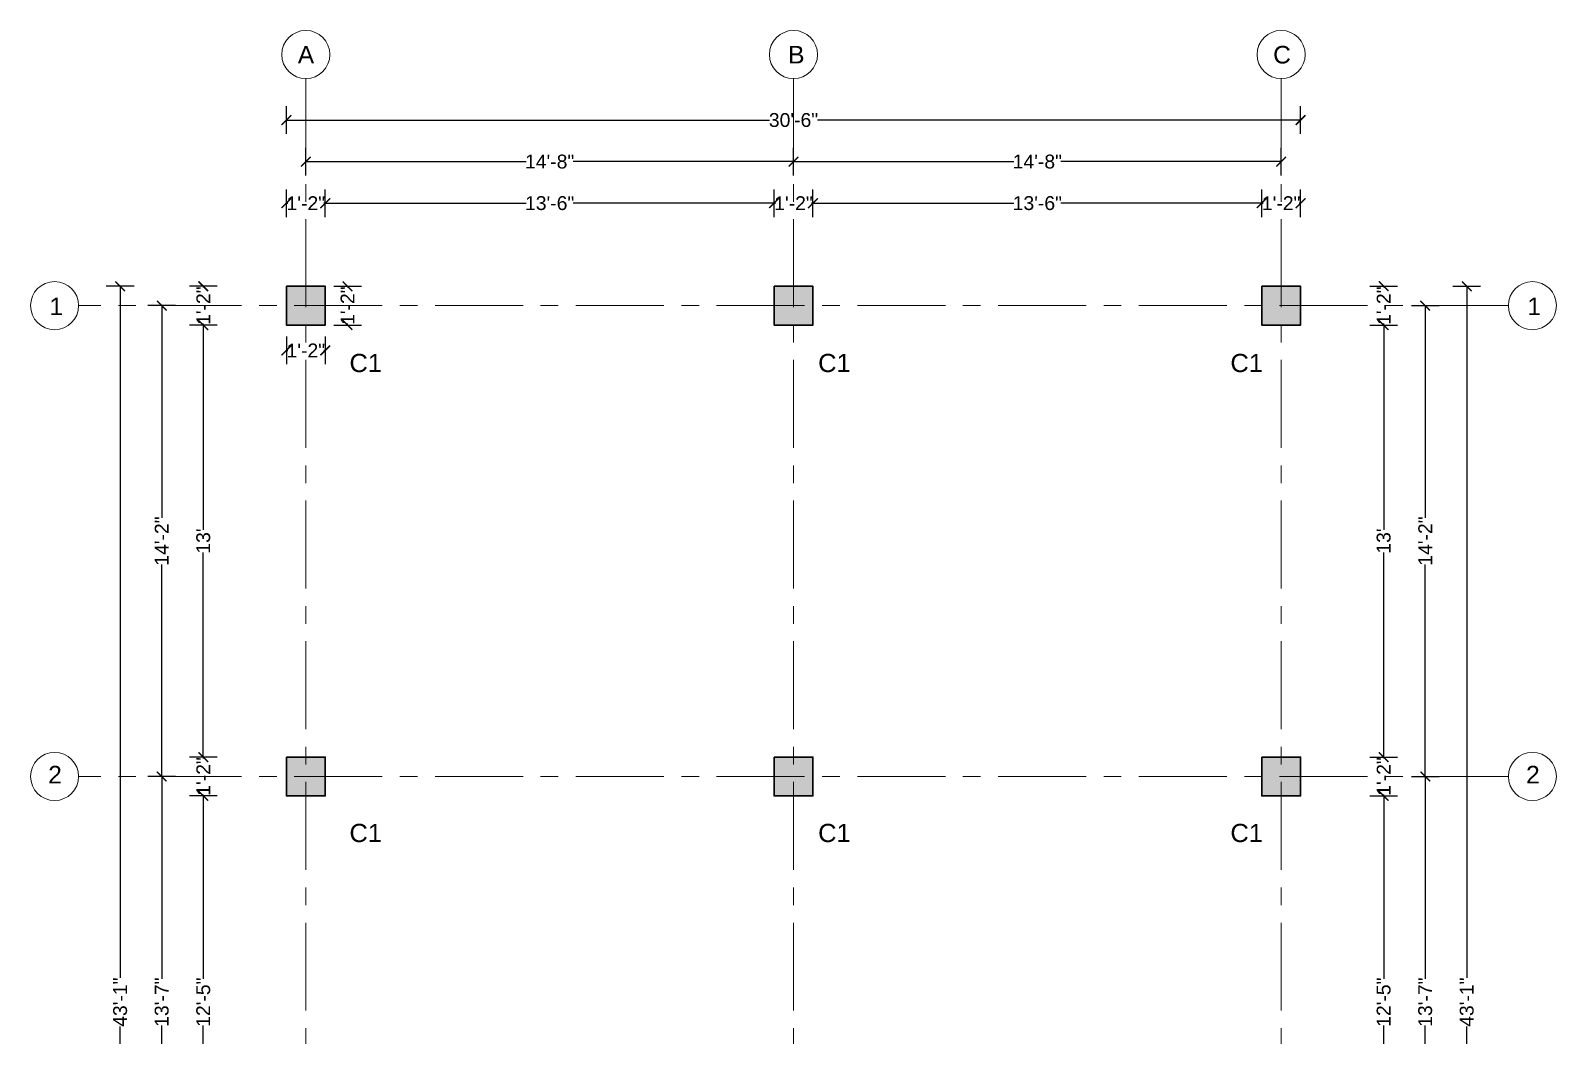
# Model space of a CAD drawing. Header units: inches. Extents: x 2970 to 17976, y 9207 to 14243.
# Drawn here: x 3723 to 4274, y 13880 to 14243 of the extents above; entities that cross this region are included whole.
import ezdxf

# ---------------------------------------------------------------- set-up
doc = ezdxf.new("R2010")
doc.units = ezdxf.units.IN
doc.header["$PDMODE"] = 34
doc.linetypes.add('CENTER', pattern=[50.8, 31.75, -6.35, 6.35, -6.35])
for name, color, linetype, lineweight in [('center line', 222, 'CENTER', 5), ('DIMENSION', 134, 'Continuous', 15), ('pillar', 40, 'Continuous', 30), ('stairs', 4, 'Continuous', 13), ('TEXT', 30, 'Continuous', 13)]:
    doc.layers.add(name, color=color, linetype=linetype, lineweight=lineweight)
doc.styles.get("Standard").update_dxf_attribs({"font": 'arial.ttf'})
doc.dimstyles.get("Standard").update_dxf_attribs({"dimtxt": 5, "dimasz": 3.5, "dimexe": 5, "dimexo": 3, "dimgap": 0.09, "dimtad": 0, "dimdec": 0, "dimzin": 0, "dimdsep": 46, "dimlunit": 4, "dimtxsty": 'Standard', "dimblk": 'ARCHTICK', "dimcen": 0.09, "dimadec": 0, "dimazin": 0, "dimtfac": 1, "dimtdec": 0, "dimtofl": 0, "dimtmove": 0, "dimatfit": 3, "dimfxl": 5, "dimfxlon": 1, "dimtolj": 1, "dimtzin": 0, "dimarcsym": 0})

# ---------------------------------------------------------------- blocks, each defined once
blk = doc.blocks.new('pillar')
h = blk.add_hatch(color=256)
h.dxf.hatch_style = 1
h.paths.add_polyline_path([(2623.04, 2262.43), (2637.04, 2262.43), (2637.04, 2276.43), (2623.04, 2276.43)])
blk.add_lwpolyline([(2623.04, 2276.43), (2637.04, 2276.43), (2637.04, 2262.43), (2623.04, 2262.43)], close=True)
blk = doc.blocks.new('_ArchTick')
at = {"color": 0, "linetype": 'ByBlock', "const_width": 0.15}
blk.add_lwpolyline([(-0.5, -0.5), (0.5, 0.5)], dxfattribs=at)
blk = doc.blocks.new('*D334')
at = {"layer": 'Defpoints', "color": 0, "transparency": 16777216}
for p in [(3829.63, 14180.71), (3815.63, 14150.71), (3829.63, 14150.71)]:
    blk.add_point(p, dxfattribs=at)
at = {"layer": 'DIMENSION', "color": 0, "lineweight": -2, "transparency": 16777216}
for p, q in [((3815.63, 14175.71), (3815.63, 14185.71)), ((3829.63, 14175.71), (3829.63, 14185.71)), ((3815.63, 14180.71), (3816.13, 14180.71)), ((3829.63, 14180.71), (3829.13, 14180.71))]:
    blk.add_line(p, q, dxfattribs=at)
at = {"layer": 'DIMENSION', "color": 0, "lineweight": -2, "transparency": 16777216, "xscale": 3.5, "yscale": 3.5, "zscale": 3.5, "rotation": 180}
blk.add_blockref('_ArchTick', (3815.63, 14180.71), dxfattribs=at)
at = {"layer": 'DIMENSION', "color": 0, "lineweight": -2, "transparency": 16777216, "xscale": 3.5, "yscale": 3.5, "zscale": 3.5}
blk.add_blockref('_ArchTick', (3829.63, 14180.71), dxfattribs=at)
at = {"layer": 'DIMENSION', "color": 0, "transparency": 16777216, "insert": (3822.63, 14180.71), "char_height": 5, "attachment_point": 5}
blk.add_mtext('\\A1;1\'-2"', dxfattribs=at)
blk = doc.blocks.new('*D335')
at = {"layer": 'Defpoints', "color": 0, "transparency": 16777216}
for p in [(3991.63, 14180.71), (3829.63, 14150.71), (3991.63, 14150.71)]:
    blk.add_point(p, dxfattribs=at)
at = {"layer": 'DIMENSION', "color": 0, "lineweight": -2, "transparency": 16777216}
for p, q in [((3829.63, 14175.71), (3829.63, 14185.71)), ((3991.63, 14175.71), (3991.63, 14185.71)), ((3829.63, 14180.71), (3902.19, 14180.71)), ((3991.63, 14180.71), (3919.08, 14180.71))]:
    blk.add_line(p, q, dxfattribs=at)
at = {"layer": 'DIMENSION', "color": 0, "lineweight": -2, "transparency": 16777216, "xscale": 3.5, "yscale": 3.5, "zscale": 3.5, "rotation": 180}
blk.add_blockref('_ArchTick', (3829.63, 14180.71), dxfattribs=at)
at = {"layer": 'DIMENSION', "color": 0, "lineweight": -2, "transparency": 16777216, "xscale": 3.5, "yscale": 3.5, "zscale": 3.5}
blk.add_blockref('_ArchTick', (3991.63, 14180.71), dxfattribs=at)
at = {"layer": 'DIMENSION', "color": 0, "transparency": 16777216, "insert": (3910.63, 14180.71), "char_height": 5, "attachment_point": 5}
blk.add_mtext('\\A1;13\'-6"', dxfattribs=at)
blk = doc.blocks.new('*D336')
at = {"layer": 'Defpoints', "color": 0, "transparency": 16777216}
for p in [(4005.63, 14180.71), (3991.63, 14150.71), (4005.63, 14150.71)]:
    blk.add_point(p, dxfattribs=at)
at = {"layer": 'DIMENSION', "color": 0, "lineweight": -2, "transparency": 16777216}
for p, q in [((3991.63, 14175.71), (3991.63, 14185.71)), ((4005.63, 14175.71), (4005.63, 14185.71)), ((3991.63, 14180.71), (3992.13, 14180.71)), ((4005.63, 14180.71), (4005.13, 14180.71))]:
    blk.add_line(p, q, dxfattribs=at)
at = {"layer": 'DIMENSION', "color": 0, "lineweight": -2, "transparency": 16777216, "xscale": 3.5, "yscale": 3.5, "zscale": 3.5, "rotation": 180}
blk.add_blockref('_ArchTick', (3991.63, 14180.71), dxfattribs=at)
at = {"layer": 'DIMENSION', "color": 0, "lineweight": -2, "transparency": 16777216, "xscale": 3.5, "yscale": 3.5, "zscale": 3.5}
blk.add_blockref('_ArchTick', (4005.63, 14180.71), dxfattribs=at)
at = {"layer": 'DIMENSION', "color": 0, "transparency": 16777216, "insert": (3998.63, 14180.71), "char_height": 5, "attachment_point": 5}
blk.add_mtext('\\A1;1\'-2"', dxfattribs=at)
blk = doc.blocks.new('*D337')
at = {"layer": 'Defpoints', "color": 0, "transparency": 16777216}
for p in [(4167.63, 14180.71), (4005.63, 14150.71), (4167.63, 14150.71)]:
    blk.add_point(p, dxfattribs=at)
at = {"layer": 'DIMENSION', "color": 0, "lineweight": -2, "transparency": 16777216}
for p, q in [((4005.63, 14175.71), (4005.63, 14185.71)), ((4167.63, 14175.71), (4167.63, 14185.71)), ((4005.63, 14180.71), (4078.19, 14180.71)), ((4167.63, 14180.71), (4095.08, 14180.71))]:
    blk.add_line(p, q, dxfattribs=at)
at = {"layer": 'DIMENSION', "color": 0, "lineweight": -2, "transparency": 16777216, "xscale": 3.5, "yscale": 3.5, "zscale": 3.5, "rotation": 180}
blk.add_blockref('_ArchTick', (4005.63, 14180.71), dxfattribs=at)
at = {"layer": 'DIMENSION', "color": 0, "lineweight": -2, "transparency": 16777216, "xscale": 3.5, "yscale": 3.5, "zscale": 3.5}
blk.add_blockref('_ArchTick', (4167.63, 14180.71), dxfattribs=at)
at = {"layer": 'DIMENSION', "color": 0, "transparency": 16777216, "insert": (4086.63, 14180.71), "char_height": 5, "attachment_point": 5}
blk.add_mtext('\\A1;13\'-6"', dxfattribs=at)
blk = doc.blocks.new('*D338')
at = {"layer": 'Defpoints', "color": 0, "transparency": 16777216}
for p in [(4181.63, 14180.71), (4167.63, 14150.71), (4181.63, 14150.71)]:
    blk.add_point(p, dxfattribs=at)
at = {"layer": 'DIMENSION', "color": 0, "lineweight": -2, "transparency": 16777216}
for p, q in [((4167.63, 14175.71), (4167.63, 14185.71)), ((4181.63, 14175.71), (4181.63, 14185.71)), ((4167.63, 14180.71), (4168.13, 14180.71)), ((4181.63, 14180.71), (4181.13, 14180.71))]:
    blk.add_line(p, q, dxfattribs=at)
at = {"layer": 'DIMENSION', "color": 0, "lineweight": -2, "transparency": 16777216, "xscale": 3.5, "yscale": 3.5, "zscale": 3.5, "rotation": 180}
blk.add_blockref('_ArchTick', (4167.63, 14180.71), dxfattribs=at)
at = {"layer": 'DIMENSION', "color": 0, "lineweight": -2, "transparency": 16777216, "xscale": 3.5, "yscale": 3.5, "zscale": 3.5}
blk.add_blockref('_ArchTick', (4181.63, 14180.71), dxfattribs=at)
at = {"layer": 'DIMENSION', "color": 0, "transparency": 16777216, "insert": (4174.63, 14180.71), "char_height": 5, "attachment_point": 5}
blk.add_mtext('\\A1;1\'-2"', dxfattribs=at)
blk = doc.blocks.new('*D339')
at = {"layer": 'Defpoints', "color": 0, "transparency": 16777216}
for p in [(3998.63, 14195.71), (3822.63, 14150.71), (3998.63, 14150.71)]:
    blk.add_point(p, dxfattribs=at)
at = {"layer": 'DIMENSION', "color": 0, "lineweight": -2, "transparency": 16777216}
for p, q in [((3822.63, 14190.71), (3822.63, 14200.71)), ((3998.63, 14190.71), (3998.63, 14200.71)), ((3822.63, 14195.71), (3902.19, 14195.71)), ((3998.63, 14195.71), (3919.08, 14195.71))]:
    blk.add_line(p, q, dxfattribs=at)
at = {"layer": 'DIMENSION', "color": 0, "lineweight": -2, "transparency": 16777216, "xscale": 3.5, "yscale": 3.5, "zscale": 3.5, "rotation": 180}
blk.add_blockref('_ArchTick', (3822.63, 14195.71), dxfattribs=at)
at = {"layer": 'DIMENSION', "color": 0, "lineweight": -2, "transparency": 16777216, "xscale": 3.5, "yscale": 3.5, "zscale": 3.5}
blk.add_blockref('_ArchTick', (3998.63, 14195.71), dxfattribs=at)
at = {"layer": 'DIMENSION', "color": 0, "transparency": 16777216, "insert": (3910.63, 14195.71), "char_height": 5, "attachment_point": 5}
blk.add_mtext('\\A1;14\'-8"', dxfattribs=at)
blk = doc.blocks.new('*D340')
at = {"layer": 'Defpoints', "color": 0, "transparency": 16777216}
for p in [(4174.63, 14195.71), (3998.63, 14150.71), (4174.63, 14150.71)]:
    blk.add_point(p, dxfattribs=at)
at = {"layer": 'DIMENSION', "color": 0, "lineweight": -2, "transparency": 16777216}
for p, q in [((3998.63, 14190.71), (3998.63, 14200.71)), ((4174.63, 14190.71), (4174.63, 14200.71)), ((3998.63, 14195.71), (4078.19, 14195.71)), ((4174.63, 14195.71), (4095.08, 14195.71))]:
    blk.add_line(p, q, dxfattribs=at)
at = {"layer": 'DIMENSION', "color": 0, "lineweight": -2, "transparency": 16777216, "xscale": 3.5, "yscale": 3.5, "zscale": 3.5, "rotation": 180}
blk.add_blockref('_ArchTick', (3998.63, 14195.71), dxfattribs=at)
at = {"layer": 'DIMENSION', "color": 0, "lineweight": -2, "transparency": 16777216, "xscale": 3.5, "yscale": 3.5, "zscale": 3.5}
blk.add_blockref('_ArchTick', (4174.63, 14195.71), dxfattribs=at)
at = {"layer": 'DIMENSION', "color": 0, "transparency": 16777216, "insert": (4086.63, 14195.71), "char_height": 5, "attachment_point": 5}
blk.add_mtext('\\A1;14\'-8"', dxfattribs=at)
blk = doc.blocks.new('*D341')
at = {"layer": 'Defpoints', "color": 0, "transparency": 16777216}
for p in [(4181.63, 14210.71), (3815.63, 14150.71), (4181.63, 14150.71)]:
    blk.add_point(p, dxfattribs=at)
at = {"layer": 'DIMENSION', "color": 0, "lineweight": -2, "transparency": 16777216}
for p, q in [((3815.63, 14205.71), (3815.63, 14215.71)), ((4181.63, 14205.71), (4181.63, 14215.71)), ((3815.63, 14210.71), (3989.96, 14210.71)), ((4181.63, 14210.71), (4007.31, 14210.71))]:
    blk.add_line(p, q, dxfattribs=at)
at = {"layer": 'DIMENSION', "color": 0, "lineweight": -2, "transparency": 16777216, "xscale": 3.5, "yscale": 3.5, "zscale": 3.5, "rotation": 180}
blk.add_blockref('_ArchTick', (3815.63, 14210.71), dxfattribs=at)
at = {"layer": 'DIMENSION', "color": 0, "lineweight": -2, "transparency": 16777216, "xscale": 3.5, "yscale": 3.5, "zscale": 3.5}
blk.add_blockref('_ArchTick', (4181.63, 14210.71), dxfattribs=at)
at = {"layer": 'DIMENSION', "color": 0, "transparency": 16777216, "insert": (3998.63, 14210.71), "char_height": 5, "attachment_point": 5}
blk.add_mtext('\\A1;30\'-6"', dxfattribs=at)
blk = doc.blocks.new('*D350')
at = {"layer": 'Defpoints', "color": 0, "transparency": 16777216}
for p in [(3815.63, 14150.71), (3785.63, 14136.71), (3815.63, 14136.71)]:
    blk.add_point(p, dxfattribs=at)
at = {"layer": 'DIMENSION', "color": 0, "lineweight": -2, "transparency": 16777216}
for p, q in [((3790.63, 14150.71), (3780.63, 14150.71)), ((3785.63, 14150.71), (3785.63, 14150.21)), ((3785.63, 14136.71), (3785.63, 14137.21)), ((3790.63, 14136.71), (3780.63, 14136.71))]:
    blk.add_line(p, q, dxfattribs=at)
at = {"layer": 'DIMENSION', "color": 0, "lineweight": -2, "transparency": 16777216, "xscale": 3.5, "yscale": 3.5, "zscale": 3.5}
for p, rotation in [((3785.63, 14150.71), 90), ((3785.63, 14136.71), 270)]:
    blk.add_blockref('_ArchTick', p, dxfattribs=dict(at, rotation=rotation))
at = {"layer": 'DIMENSION', "color": 0, "transparency": 16777216, "insert": (3785.63, 14143.71), "char_height": 5, "attachment_point": 5, "rotation": 90}
blk.add_mtext('\\A1;1\'-2"', dxfattribs=at)
blk = doc.blocks.new('*D351')
at = {"layer": 'Defpoints', "color": 0, "transparency": 16777216}
for p in [(3815.63, 14136.71), (3785.63, 13980.71), (3815.63, 13980.71)]:
    blk.add_point(p, dxfattribs=at)
at = {"layer": 'DIMENSION', "color": 0, "lineweight": -2, "transparency": 16777216}
for p, q in [((3790.63, 14136.71), (3780.63, 14136.71)), ((3785.63, 14136.71), (3785.63, 14062.8)), ((3785.63, 13980.71), (3785.63, 14054.61)), ((3790.63, 13980.71), (3780.63, 13980.71))]:
    blk.add_line(p, q, dxfattribs=at)
at = {"layer": 'DIMENSION', "color": 0, "lineweight": -2, "transparency": 16777216, "xscale": 3.5, "yscale": 3.5, "zscale": 3.5}
for p, rotation in [((3785.63, 14136.71), 90), ((3785.63, 13980.71), 270)]:
    blk.add_blockref('_ArchTick', p, dxfattribs=dict(at, rotation=rotation))
at = {"layer": 'DIMENSION', "color": 0, "transparency": 16777216, "insert": (3785.63, 14058.71), "char_height": 5, "attachment_point": 5, "rotation": 90}
blk.add_mtext("\\A1;13'", dxfattribs=at)
blk = doc.blocks.new('*D352')
at = {"layer": 'Defpoints', "color": 0, "transparency": 16777216}
for p in [(3815.63, 13980.71), (3785.63, 13966.71), (3815.63, 13966.71)]:
    blk.add_point(p, dxfattribs=at)
at = {"layer": 'stairs', "color": 0, "lineweight": -2, "transparency": 16777216}
for p, q in [((3790.63, 13980.71), (3780.63, 13980.71)), ((3785.63, 13980.71), (3785.63, 13980.21)), ((3790.63, 13966.71), (3780.63, 13966.71)), ((3785.63, 13966.71), (3785.63, 13967.21))]:
    blk.add_line(p, q, dxfattribs=at)
at = {"layer": 'stairs', "color": 0, "lineweight": -2, "transparency": 16777216, "xscale": 3.5, "yscale": 3.5, "zscale": 3.5}
for p, rotation in [((3785.63, 13980.71), 90), ((3785.63, 13966.71), 270)]:
    blk.add_blockref('_ArchTick', p, dxfattribs=dict(at, rotation=rotation))
at = {"layer": 'stairs', "color": 0, "transparency": 16777216, "insert": (3785.63, 13973.71), "char_height": 5, "attachment_point": 5, "rotation": 90}
blk.add_mtext('\\A1;1\'-2"', dxfattribs=at)
blk = doc.blocks.new('*D353')
at = {"layer": 'Defpoints', "color": 0, "transparency": 16777216}
for p in [(3815.63, 13966.71), (3785.63, 13817.71), (3815.63, 13817.71)]:
    blk.add_point(p, dxfattribs=at)
at = {"layer": 'DIMENSION', "color": 0, "lineweight": -2, "transparency": 16777216}
for p, q in [((3790.63, 13966.71), (3780.63, 13966.71)), ((3785.63, 13966.71), (3785.63, 13900.65)), ((3785.63, 13817.71), (3785.63, 13883.76)), ((3790.63, 13817.71), (3780.63, 13817.71))]:
    blk.add_line(p, q, dxfattribs=at)
at = {"layer": 'DIMENSION', "color": 0, "lineweight": -2, "transparency": 16777216, "xscale": 3.5, "yscale": 3.5, "zscale": 3.5}
for p, rotation in [((3785.63, 13966.71), 90), ((3785.63, 13817.71), 270)]:
    blk.add_blockref('_ArchTick', p, dxfattribs=dict(at, rotation=rotation))
at = {"layer": 'DIMENSION', "color": 0, "transparency": 16777216, "insert": (3785.63, 13892.21), "char_height": 5, "attachment_point": 5, "rotation": 90}
blk.add_mtext('\\A1;12\'-5"', dxfattribs=at)
blk = doc.blocks.new('*D357')
at = {"layer": 'Defpoints', "color": 0, "transparency": 16777216}
for p in [(3815.63, 14143.71), (3770.63, 13973.71), (3815.63, 13973.71)]:
    blk.add_point(p, dxfattribs=at)
at = {"layer": 'DIMENSION', "color": 0, "lineweight": -2, "transparency": 16777216}
for p, q in [((3775.63, 14143.71), (3765.63, 14143.71)), ((3770.63, 14143.71), (3770.63, 14067.15)), ((3770.63, 13973.71), (3770.63, 14050.26)), ((3775.63, 13973.71), (3765.63, 13973.71))]:
    blk.add_line(p, q, dxfattribs=at)
at = {"layer": 'DIMENSION', "color": 0, "lineweight": -2, "transparency": 16777216, "xscale": 3.5, "yscale": 3.5, "zscale": 3.5}
for p, rotation in [((3770.63, 14143.71), 90), ((3770.63, 13973.71), 270)]:
    blk.add_blockref('_ArchTick', p, dxfattribs=dict(at, rotation=rotation))
at = {"layer": 'DIMENSION', "color": 0, "transparency": 16777216, "insert": (3770.63, 14058.71), "char_height": 5, "attachment_point": 5, "rotation": 90}
blk.add_mtext('\\A1;14\'-2"', dxfattribs=at)
blk = doc.blocks.new('*D358')
at = {"layer": 'Defpoints', "color": 0, "transparency": 16777216}
for p in [(3815.63, 13973.71), (3770.63, 13810.71), (3815.63, 13810.71)]:
    blk.add_point(p, dxfattribs=at)
at = {"layer": 'DIMENSION', "color": 0, "lineweight": -2, "transparency": 16777216}
for p, q in [((3775.63, 13973.71), (3765.63, 13973.71)), ((3770.63, 13973.71), (3770.63, 13900.65)), ((3770.63, 13810.71), (3770.63, 13883.76)), ((3775.63, 13810.71), (3765.63, 13810.71))]:
    blk.add_line(p, q, dxfattribs=at)
at = {"layer": 'DIMENSION', "color": 0, "lineweight": -2, "transparency": 16777216, "xscale": 3.5, "yscale": 3.5, "zscale": 3.5}
for p, rotation in [((3770.63, 13973.71), 90), ((3770.63, 13810.71), 270)]:
    blk.add_blockref('_ArchTick', p, dxfattribs=dict(at, rotation=rotation))
at = {"layer": 'DIMENSION', "color": 0, "transparency": 16777216, "insert": (3770.63, 13892.21), "char_height": 5, "attachment_point": 5, "rotation": 90}
blk.add_mtext('\\A1;13\'-7"', dxfattribs=at)
blk = doc.blocks.new('*D360')
at = {"layer": 'Defpoints', "color": 0, "transparency": 16777216}
for p in [(3755.63, 14150.71), (3815.63, 14150.71), (3815.63, 13633.71)]:
    blk.add_point(p, dxfattribs=at)
at = {"layer": 'DIMENSION', "color": 0, "lineweight": -2, "transparency": 16777216}
for p, q in [((3760.63, 14150.71), (3750.63, 14150.71)), ((3755.63, 14150.71), (3755.63, 13900.99)), ((3755.63, 13633.71), (3755.63, 13883.43)), ((3760.63, 13633.71), (3750.63, 13633.71))]:
    blk.add_line(p, q, dxfattribs=at)
at = {"layer": 'DIMENSION', "color": 0, "lineweight": -2, "transparency": 16777216, "xscale": 3.5, "yscale": 3.5, "zscale": 3.5}
for p, rotation in [((3755.63, 14150.71), 90), ((3755.63, 13633.71), 270)]:
    blk.add_blockref('_ArchTick', p, dxfattribs=dict(at, rotation=rotation))
at = {"layer": 'DIMENSION', "color": 0, "transparency": 16777216, "insert": (3755.63, 13892.21), "char_height": 5, "attachment_point": 5, "rotation": 90}
blk.add_mtext('\\A1;43\'-1"', dxfattribs=at)
blk = doc.blocks.new('*D361')
at = {"layer": 'Defpoints', "color": 0, "transparency": 16777216}
for p in [(4181.63, 14150.71), (4181.63, 14136.71), (4211.63, 14136.71)]:
    blk.add_point(p, dxfattribs=at)
at = {"layer": 'DIMENSION', "color": 0, "lineweight": -2, "transparency": 16777216}
for p, q in [((4206.63, 14150.71), (4216.63, 14150.71)), ((4211.63, 14150.71), (4211.63, 14150.21)), ((4211.63, 14136.71), (4211.63, 14137.21)), ((4206.63, 14136.71), (4216.63, 14136.71))]:
    blk.add_line(p, q, dxfattribs=at)
at = {"layer": 'DIMENSION', "color": 0, "lineweight": -2, "transparency": 16777216, "xscale": 3.5, "yscale": 3.5, "zscale": 3.5}
for p, rotation in [((4211.63, 14150.71), 90), ((4211.63, 14136.71), 270)]:
    blk.add_blockref('_ArchTick', p, dxfattribs=dict(at, rotation=rotation))
at = {"layer": 'DIMENSION', "color": 0, "transparency": 16777216, "insert": (4211.63, 14143.71), "char_height": 5, "attachment_point": 5, "rotation": 90}
blk.add_mtext('\\A1;1\'-2"', dxfattribs=at)
blk = doc.blocks.new('*D362')
at = {"layer": 'Defpoints', "color": 0, "transparency": 16777216}
for p in [(4181.63, 14136.71), (4181.63, 13980.71), (4211.63, 13980.71)]:
    blk.add_point(p, dxfattribs=at)
at = {"layer": 'DIMENSION', "color": 0, "lineweight": -2, "transparency": 16777216}
for p, q in [((4206.63, 14136.71), (4216.63, 14136.71)), ((4211.63, 14136.71), (4211.63, 14062.8)), ((4211.63, 13980.71), (4211.63, 14054.61)), ((4206.63, 13980.71), (4216.63, 13980.71))]:
    blk.add_line(p, q, dxfattribs=at)
at = {"layer": 'DIMENSION', "color": 0, "lineweight": -2, "transparency": 16777216, "xscale": 3.5, "yscale": 3.5, "zscale": 3.5}
for p, rotation in [((4211.63, 14136.71), 90), ((4211.63, 13980.71), 270)]:
    blk.add_blockref('_ArchTick', p, dxfattribs=dict(at, rotation=rotation))
at = {"layer": 'DIMENSION', "color": 0, "transparency": 16777216, "insert": (4211.63, 14058.71), "char_height": 5, "attachment_point": 5, "rotation": 90}
blk.add_mtext("\\A1;13'", dxfattribs=at)
blk = doc.blocks.new('*D363')
at = {"layer": 'Defpoints', "color": 0, "transparency": 16777216}
for p in [(4181.63, 13980.71), (4181.63, 13966.71), (4211.63, 13966.71)]:
    blk.add_point(p, dxfattribs=at)
at = {"layer": 'DIMENSION', "color": 0, "lineweight": -2, "transparency": 16777216}
for p, q in [((4206.63, 13980.71), (4216.63, 13980.71)), ((4211.63, 13980.71), (4211.63, 13980.21)), ((4206.63, 13966.71), (4216.63, 13966.71)), ((4211.63, 13966.71), (4211.63, 13967.21))]:
    blk.add_line(p, q, dxfattribs=at)
at = {"layer": 'DIMENSION', "color": 0, "lineweight": -2, "transparency": 16777216, "xscale": 3.5, "yscale": 3.5, "zscale": 3.5}
for p, rotation in [((4211.63, 13980.71), 90), ((4211.63, 13966.71), 270)]:
    blk.add_blockref('_ArchTick', p, dxfattribs=dict(at, rotation=rotation))
at = {"layer": 'DIMENSION', "color": 0, "transparency": 16777216, "insert": (4211.63, 13973.71), "char_height": 5, "attachment_point": 5, "rotation": 90}
blk.add_mtext('\\A1;1\'-2"', dxfattribs=at)
blk = doc.blocks.new('*D364')
at = {"layer": 'Defpoints', "color": 0, "transparency": 16777216}
for p in [(4181.63, 13966.71), (4181.63, 13817.71), (4211.63, 13817.71)]:
    blk.add_point(p, dxfattribs=at)
at = {"layer": 'DIMENSION', "color": 0, "lineweight": -2, "transparency": 16777216}
for p, q in [((4206.63, 13966.71), (4216.63, 13966.71)), ((4211.63, 13966.71), (4211.63, 13900.65)), ((4211.63, 13817.71), (4211.63, 13883.76)), ((4206.63, 13817.71), (4216.63, 13817.71))]:
    blk.add_line(p, q, dxfattribs=at)
at = {"layer": 'DIMENSION', "color": 0, "lineweight": -2, "transparency": 16777216, "xscale": 3.5, "yscale": 3.5, "zscale": 3.5}
for p, rotation in [((4211.63, 13966.71), 90), ((4211.63, 13817.71), 270)]:
    blk.add_blockref('_ArchTick', p, dxfattribs=dict(at, rotation=rotation))
at = {"layer": 'DIMENSION', "color": 0, "transparency": 16777216, "insert": (4211.63, 13892.21), "char_height": 5, "attachment_point": 5, "rotation": 90}
blk.add_mtext('\\A1;12\'-5"', dxfattribs=at)
blk = doc.blocks.new('*D368')
at = {"layer": 'Defpoints', "color": 0, "transparency": 16777216}
for p in [(4181.63, 14143.71), (4181.63, 13973.71), (4226.63, 13973.71)]:
    blk.add_point(p, dxfattribs=at)
at = {"layer": 'DIMENSION', "color": 0, "lineweight": -2, "transparency": 16777216}
for p, q in [((4221.63, 14143.71), (4231.63, 14143.71)), ((4226.63, 14143.71), (4226.63, 14067.15)), ((4226.63, 13973.71), (4226.63, 14050.26)), ((4221.63, 13973.71), (4231.63, 13973.71))]:
    blk.add_line(p, q, dxfattribs=at)
at = {"layer": 'DIMENSION', "color": 0, "lineweight": -2, "transparency": 16777216, "xscale": 3.5, "yscale": 3.5, "zscale": 3.5}
for p, rotation in [((4226.63, 14143.71), 90), ((4226.63, 13973.71), 270)]:
    blk.add_blockref('_ArchTick', p, dxfattribs=dict(at, rotation=rotation))
at = {"layer": 'DIMENSION', "color": 0, "transparency": 16777216, "insert": (4226.63, 14058.71), "char_height": 5, "attachment_point": 5, "rotation": 90}
blk.add_mtext('\\A1;14\'-2"', dxfattribs=at)
blk = doc.blocks.new('*D369')
at = {"layer": 'Defpoints', "color": 0, "transparency": 16777216}
for p in [(4181.63, 13973.71), (4181.63, 13810.71), (4226.63, 13810.71)]:
    blk.add_point(p, dxfattribs=at)
at = {"layer": 'DIMENSION', "color": 0, "lineweight": -2, "transparency": 16777216}
for p, q in [((4221.63, 13973.71), (4231.63, 13973.71)), ((4226.63, 13973.71), (4226.63, 13900.65)), ((4226.63, 13810.71), (4226.63, 13883.76)), ((4221.63, 13810.71), (4231.63, 13810.71))]:
    blk.add_line(p, q, dxfattribs=at)
at = {"layer": 'DIMENSION', "color": 0, "lineweight": -2, "transparency": 16777216, "xscale": 3.5, "yscale": 3.5, "zscale": 3.5}
for p, rotation in [((4226.63, 13973.71), 90), ((4226.63, 13810.71), 270)]:
    blk.add_blockref('_ArchTick', p, dxfattribs=dict(at, rotation=rotation))
at = {"layer": 'DIMENSION', "color": 0, "transparency": 16777216, "insert": (4226.63, 13892.21), "char_height": 5, "attachment_point": 5, "rotation": 90}
blk.add_mtext('\\A1;13\'-7"', dxfattribs=at)
blk = doc.blocks.new('*D371')
at = {"layer": 'Defpoints', "color": 0, "transparency": 16777216}
for p in [(4181.63, 14150.71), (4181.63, 13633.71), (4241.63, 13633.71)]:
    blk.add_point(p, dxfattribs=at)
at = {"layer": 'DIMENSION', "color": 0, "lineweight": -2, "transparency": 16777216}
for p, q in [((4236.63, 14150.71), (4246.63, 14150.71)), ((4241.63, 14150.71), (4241.63, 13900.99)), ((4241.63, 13633.71), (4241.63, 13883.43)), ((4236.63, 13633.71), (4246.63, 13633.71))]:
    blk.add_line(p, q, dxfattribs=at)
at = {"layer": 'DIMENSION', "color": 0, "lineweight": -2, "transparency": 16777216, "xscale": 3.5, "yscale": 3.5, "zscale": 3.5}
for p, rotation in [((4241.63, 14150.71), 90), ((4241.63, 13633.71), 270)]:
    blk.add_blockref('_ArchTick', p, dxfattribs=dict(at, rotation=rotation))
at = {"layer": 'DIMENSION', "color": 0, "transparency": 16777216, "insert": (4241.63, 13892.21), "char_height": 5, "attachment_point": 5, "rotation": 90}
blk.add_mtext('\\A1;43\'-1"', dxfattribs=at)
blk = doc.blocks.new('*D372')
at = {"layer": 'Defpoints', "color": 0, "transparency": 16777216}
for p in [(3815.63, 14136.71), (3829.63, 14136.71), (3829.63, 14127.54)]:
    blk.add_point(p, dxfattribs=at)
at = {"layer": 'DIMENSION', "color": 0, "lineweight": -2, "transparency": 16777216}
for p, q in [((3815.63, 14132.54), (3815.63, 14122.54)), ((3829.63, 14132.54), (3829.63, 14122.54)), ((3815.63, 14127.54), (3816.13, 14127.54)), ((3829.63, 14127.54), (3829.13, 14127.54))]:
    blk.add_line(p, q, dxfattribs=at)
at = {"layer": 'DIMENSION', "color": 0, "lineweight": -2, "transparency": 16777216, "xscale": 3.5, "yscale": 3.5, "zscale": 3.5, "rotation": 180}
blk.add_blockref('_ArchTick', (3815.63, 14127.54), dxfattribs=at)
at = {"layer": 'DIMENSION', "color": 0, "lineweight": -2, "transparency": 16777216, "xscale": 3.5, "yscale": 3.5, "zscale": 3.5}
blk.add_blockref('_ArchTick', (3829.63, 14127.54), dxfattribs=at)
at = {"layer": 'DIMENSION', "color": 0, "transparency": 16777216, "insert": (3822.63, 14127.54), "char_height": 5, "attachment_point": 5}
blk.add_mtext('\\A1;1\'-2"', dxfattribs=at)
blk = doc.blocks.new('*D373')
at = {"layer": 'Defpoints', "color": 0, "transparency": 16777216}
for p in [(3829.63, 14150.71), (3837.68, 14150.71), (3829.63, 14136.71)]:
    blk.add_point(p, dxfattribs=at)
at = {"layer": 'DIMENSION', "color": 0, "lineweight": -2, "transparency": 16777216}
for p, q in [((3832.68, 14150.71), (3842.68, 14150.71)), ((3837.68, 14150.71), (3837.68, 14150.21)), ((3837.68, 14136.71), (3837.68, 14137.21)), ((3832.68, 14136.71), (3842.68, 14136.71))]:
    blk.add_line(p, q, dxfattribs=at)
at = {"layer": 'DIMENSION', "color": 0, "lineweight": -2, "transparency": 16777216, "xscale": 3.5, "yscale": 3.5, "zscale": 3.5}
for p, rotation in [((3837.68, 14150.71), 90), ((3837.68, 14136.71), 270)]:
    blk.add_blockref('_ArchTick', p, dxfattribs=dict(at, rotation=rotation))
at = {"layer": 'DIMENSION', "color": 0, "transparency": 16777216, "insert": (3837.68, 14143.71), "char_height": 5, "attachment_point": 5, "rotation": 90}
blk.add_mtext('\\A1;1\'-2"', dxfattribs=at)

msp = doc.modelspace()

# ---------------------------------------------------------------- linework, layer by layer
at = {"layer": 'center line'}
for p, q in [((3822.63, 14225.71), (3822.63, 13558.71)), ((3998.63, 14225.71), (3998.63, 13558.71)), ((4174.63, 14225.71), (4174.63, 13558.71)), ((4256.63, 14143.71), (3740.63, 14143.71)), ((4256.63, 13973.71), (3740.63, 13973.71))]:
    msp.add_line(p, q, dxfattribs=at)
at = {"layer": 'TEXT'}
for centre in [(3822.63, 14234.39), (3998.63, 14234.39), (4174.63, 14234.39), (3731.95, 14143.71), (4265.31, 14143.71), (3731.95, 13973.71), (4265.31, 13973.71)]:
    msp.add_circle(centre, 8.68, dxfattribs=at)

# ---------------------------------------------------------------- block references
at = {"layer": 'pillar'}
for p in [(1192.59, 11874.27), (1368.59, 11874.27), (1544.59, 11874.27), (1192.59, 11704.27), (1368.59, 11704.27), (1544.59, 11704.27)]:
    msp.add_blockref('pillar', p, dxfattribs=at)

# ---------------------------------------------------------------- texts
at = {"layer": 'TEXT', "attachment_point": 1}
for s, width, gutter_width, heights, insert, char_height in [('A', 8.081, 6.61, [4.76], (3819.73, 14237.51), 6.35), ('B', 8.081, 6.61, [4.76], (3996.7, 14237.52), 6.35), ('C', 8.081, 6.61, [4.76], (4171.73, 14237.51), 6.35), ('1', 8.081, 6.61, [4.76], (3730.11, 14146.63), 6.35), ('1', 8.081, 6.61, [4.76], (4263.47, 14146.63), 6.35), ('C1', 13.4722, 32.9, [0], (3838.37, 14126.3), 6.581), ('C1', 13.4722, 32.9, [0], (4007.52, 14126.3), 6.581), ('C1', 13.4722, 32.9, [0], (4156.31, 14126.3), 6.581), ('2', 8.081, 6.61, [4.76], (3729.66, 13977.55), 6.35), ('2', 8.081, 6.61, [4.76], (4263.02, 13977.55), 6.35), ('C1', 13.4722, 32.9, [0], (3838.37, 13956.59), 6.581), ('C1', 13.4722, 32.9, [0], (4007.52, 13956.59), 6.581), ('C1', 13.4722, 32.9, [0], (4156.31, 13956.59), 6.581)]:
    msp.add_mtext_dynamic_manual_height_columns(s, width=width, gutter_width=gutter_width, heights=heights, dxfattribs=dict(at, insert=insert, char_height=char_height))

# ---------------------------------------------------------------- dimensions: what is measured, and where the dimension line sits
at = {"layer": 'DIMENSION'}
for p1, p2, distance, picture, middle in [((3815.63, 14150.71), (4181.63, 14150.71), 60, '*D341', (3998.63, 14210.71)), ((3822.63, 14150.71), (3998.63, 14150.71), 45, '*D339', (3910.63, 14195.71)), ((3815.63, 14150.71), (3829.63, 14150.71), 30, '*D334', (3822.63, 14180.71)), ((3815.63, 13633.71), (3815.63, 14150.71), 60, '*D360', (3755.63, 13892.21)), ((3815.63, 14150.71), (3815.63, 14136.71), -30, '*D350', (3785.63, 14143.71)), ((3829.63, 14136.71), (3829.63, 14150.71), -8.05, '*D373', (3837.68, 14143.71)), ((4181.63, 14150.71), (4181.63, 14136.71), 30, '*D361', (4211.63, 14143.71)), ((4181.63, 14150.71), (4181.63, 13633.71), 60, '*D371', (4241.63, 13892.21)), ((3815.63, 14143.71), (3815.63, 13973.71), -45, '*D357', (3770.63, 14058.71)), ((4181.63, 14143.71), (4181.63, 13973.71), 45, '*D368', (4226.63, 14058.71)), ((3815.63, 14136.71), (3829.63, 14136.71), -9.17, '*D372', (3822.63, 14127.54))]:
    dim = msp.add_aligned_dim(p1=p1, p2=p2, distance=distance, dimstyle='Standard', dxfattribs=at)
    dim.commit()
    dim.dimension.update_dxf_attribs({"geometry": picture, "text_midpoint": middle})
for base, p1, p2, angle, picture, middle in [((4174.63, 14195.71), (3998.63, 14150.71), (4174.63, 14150.71), 180, '*D340', (4086.63, 14195.71)), ((3991.63, 14180.71), (3829.63, 14150.71), (3991.63, 14150.71), 180, '*D335', (3910.63, 14180.71)), ((4005.63, 14180.71), (3991.63, 14150.71), (4005.63, 14150.71), 180, '*D336', (3998.63, 14180.71)), ((4167.63, 14180.71), (4005.63, 14150.71), (4167.63, 14150.71), 180, '*D337', (4086.63, 14180.71)), ((4181.63, 14180.71), (4167.63, 14150.71), (4181.63, 14150.71), 180, '*D338', (4174.63, 14180.71)), ((3785.63, 13980.71), (3815.63, 14136.71), (3815.63, 13980.71), 90, '*D351', (3785.63, 14058.71)), ((4211.63, 13980.71), (4181.63, 14136.71), (4181.63, 13980.71), 90, '*D362', (4211.63, 14058.71)), ((4211.63, 13966.71), (4181.63, 13980.71), (4181.63, 13966.71), 90, '*D363', (4211.63, 13973.71)), ((3770.63, 13810.71), (3815.63, 13973.71), (3815.63, 13810.71), 90, '*D358', (3770.63, 13892.21)), ((4226.63, 13810.71), (4181.63, 13973.71), (4181.63, 13810.71), 90, '*D369', (4226.63, 13892.21)), ((3785.63, 13817.71), (3815.63, 13966.71), (3815.63, 13817.71), 90, '*D353', (3785.63, 13892.21)), ((4211.63, 13817.71), (4181.63, 13966.71), (4181.63, 13817.71), 90, '*D364', (4211.63, 13892.21))]:
    dim = msp.add_linear_dim(base=base, p1=p1, p2=p2, angle=angle, dimstyle='Standard', override={"dimtmove": 1}, dxfattribs=at)
    dim.commit()
    dim.dimension.update_dxf_attribs({"geometry": picture, "text_midpoint": middle})
at = {"layer": 'stairs'}
dim = msp.add_linear_dim(base=(3785.63, 13966.71), p1=(3815.63, 13980.71), p2=(3815.63, 13966.71), angle=90, dimstyle='Standard', override={"dimtmove": 1}, dxfattribs=at)
dim.commit()
dim.dimension.update_dxf_attribs({"geometry": '*D352', "text_midpoint": (3785.63, 13973.71)})

doc.saveas('drawing.dxf')
